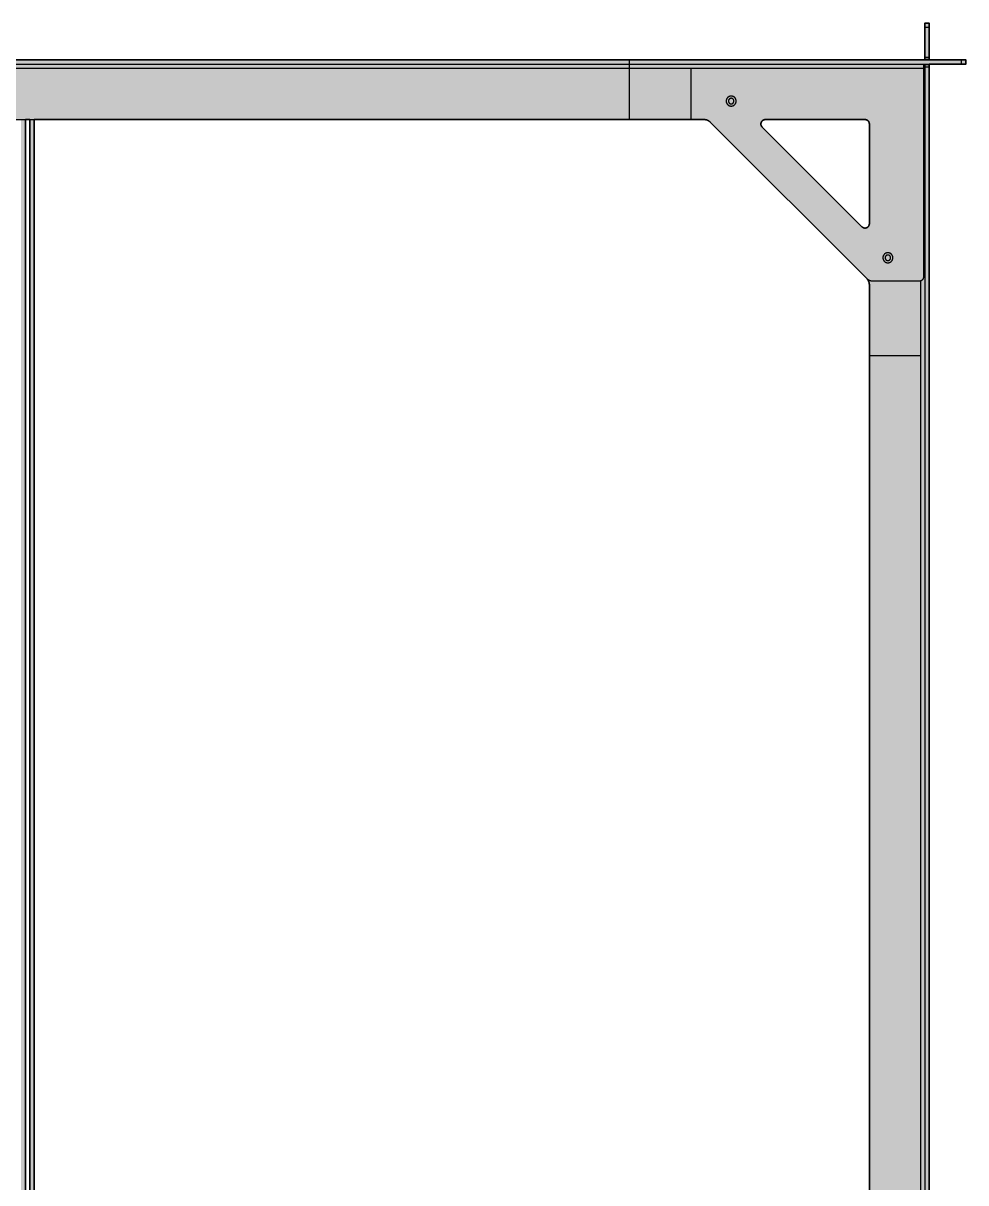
# Model space of a CAD drawing. Header units: millimetres. Extents: x 0 to 4956, y -1567 to 527.
# Drawn here: x 4105 to 4956, y -520 to 527 of the extents above; entities that cross this region are included whole.
import ezdxf

# ---------------------------------------------------------------- set-up
doc = ezdxf.new("R2010")
doc.units = ezdxf.units.MM
doc.layers.add('Blocks', color=7, linetype='Continuous')
doc.layers.add('Blocks$Fill', color=7, linetype='Continuous', true_color=0xffffff)
doc.layers.add('Blocks$Inner', color=7, linetype='Continuous', lineweight=25, true_color=0x007f00)
doc.layers.add('Blocks$Outline', color=7, linetype='Continuous', lineweight=35, true_color=0xff3f3f)

# ---------------------------------------------------------------- blocks, each defined once
blk = doc.blocks.new('Connect bed 160x200 Top')
at = {"layer": 'Blocks$Fill'}
h = blk.add_hatch(color=256, dxfattribs=at)
h.paths.add_polyline_path([(296.5, -972.4), (296.5, -1003.2), (292.5, -1003.2), (292.5, -999.2), (292.5, -972.4), (292.5, -970.4), (292.5, -970.2), (263.5, -970.2), (259.5, -970.2), (259.5, -966.2), (263.5, -966.2), (292.5, -966.2), (292.5, -965.7), (292.5, -965.5), (292.5, 1053.3), (292.5, 1053.8), (259.5, 1053.8), (259.5, 1057.8), (263.3, 1057.8), (263.5, 1057.8), (292.5, 1057.8), (292.5, 1058), (292.5, 1086.8), (292.5, 1090.8), (296.5, 1090.8), (296.5, 1086.8), (296.5, 1058), (296.5, 1057.8), (1650, 1057.8), (1916.5, 1057.8), (1916.5, 1058), (1916.5, 1060), (1916.5, 1086.8), (1916.5, 1090.8), (1920.5, 1090.8), (1920.5, 1086.8), (1920.5, 1060), (1920.5, 1057.8), (1953.5, 1057.8), (1953.5, 1053.8), (1949.5, 1053.8), (1920.5, 1053.8), (1920.5, 1053.1), (1920.5, 1051.1), (1920.5, -965.5), (1920.5, -966.2), (1953.5, -966.2), (1953.5, -970.2), (1949.5, -970.2), (1920.5, -970.2), (1920.5, -970.4), (1920.5, -972.4), (1920.5, -999.2), (1920.5, -1003.2), (1916.5, -1003.2), (1916.5, -999.2), (1916.5, -972.4), (1916.5, -970.2), (1650, -970.2), (296.5, -970.2), (296.5, -970.4)], flags=0)
h.paths.add_polyline_path([(346.5, 1000), (346.5, 999.8), (346.5, 909.9), (346.5, 909.8), (346.5, 909.6), (346.5, 909.5), (346.5, 909.4), (346.5, 909.2), (346.6, 909.1), (346.6, 909), (346.6, 908.8), (346.7, 908.7), (346.7, 908.6), (346.8, 908.4), (346.8, 908.3), (346.9, 908.2), (346.9, 908), (347, 907.9), (347.1, 907.8), (347.2, 907.7), (347.2, 907.6), (347.3, 907.5), (347.4, 907.4), (347.5, 907.3), (347.6, 907.2), (347.7, 907.1), (347.8, 907), (347.9, 906.9), (348, 906.8), (348.1, 906.7), (348.2, 906.6), (348.3, 906.5), (348.5, 906.5), (348.6, 906.4), (348.7, 906.3), (348.8, 906.3), (349, 906.2), (349.1, 906.2), (349.2, 906.1), (349.3, 906.1), (349.5, 906), (349.6, 906), (349.8, 906), (349.9, 906), (350, 905.9), (350.2, 905.9), (350.3, 905.9), (350.4, 905.9), (350.6, 905.9), (350.7, 905.9), (350.9, 905.9), (351, 905.9), (351.1, 906), (351.3, 906), (351.4, 906), (351.5, 906.1), (351.7, 906.1), (351.8, 906.1), (351.9, 906.2), (352.1, 906.2), (352.2, 906.3), (352.3, 906.4), (352.4, 906.4), (352.6, 906.5), (352.7, 906.6), (352.8, 906.6), (352.9, 906.7), (353, 906.8), (353.1, 906.9), (353.2, 907), (353.3, 907.1), (443.2, 997), (443.3, 997.1), (443.4, 997.2), (443.5, 997.3), (443.6, 997.4), (443.7, 997.5), (443.8, 997.6), (443.8, 997.8), (443.9, 997.9), (444, 998), (444, 998.1), (444.1, 998.3), (444.1, 998.4), (444.2, 998.5), (444.2, 998.6), (444.3, 998.8), (444.3, 998.9), (444.3, 999.1), (444.4, 999.2), (444.4, 999.3), (444.4, 999.5), (444.4, 999.6), (444.4, 999.7), (444.4, 999.9), (444.4, 1000), (444.4, 1000.2), (444.4, 1000.3), (444.4, 1000.4), (444.3, 1000.6), (444.3, 1000.7), (444.3, 1000.8), (444.2, 1001), (444.2, 1001.1), (444.1, 1001.2), (444.1, 1001.4), (444, 1001.5), (444, 1001.6), (443.9, 1001.7), (443.9, 1001.9), (443.8, 1002), (443.7, 1002.1), (443.6, 1002.2), (443.5, 1002.3), (443.5, 1002.4), (443.4, 1002.5), (443.3, 1002.6), (443.2, 1002.7), (443.1, 1002.8), (443, 1002.9), (442.9, 1003), (442.7, 1003.1), (442.6, 1003.2), (442.5, 1003.2), (442.4, 1003.3), (442.3, 1003.4), (442.1, 1003.4), (442, 1003.5), (441.9, 1003.5), (441.8, 1003.6), (441.6, 1003.6), (441.5, 1003.7), (441.4, 1003.7), (441.2, 1003.7), (441.1, 1003.8), (441, 1003.8), (440.8, 1003.8), (440.7, 1003.8), (440.5, 1003.8), (440.4, 1003.8), (350.5, 1003.8), (350.3, 1003.8), (350.2, 1003.8), (350.1, 1003.8), (349.9, 1003.8), (349.8, 1003.8), (349.7, 1003.7), (349.5, 1003.7), (349.4, 1003.7), (349.3, 1003.6), (349.1, 1003.6), (349, 1003.6), (348.9, 1003.5), (348.8, 1003.4), (348.6, 1003.4), (348.5, 1003.3), (348.4, 1003.2), (348.3, 1003.2), (348.2, 1003.1), (348.1, 1003), (348, 1002.9), (347.9, 1002.8), (347.8, 1002.8), (347.7, 1002.7), (347.6, 1002.6), (347.5, 1002.5), (347.4, 1002.4), (347.3, 1002.2), (347.2, 1002.1), (347.1, 1002), (347.1, 1001.9), (347, 1001.8), (346.9, 1001.7), (346.9, 1001.5), (346.8, 1001.4), (346.8, 1001.3), (346.7, 1001.2), (346.7, 1001), (346.6, 1000.9), (346.6, 1000.8), (346.6, 1000.6), (346.5, 1000.5), (346.5, 1000.4), (346.5, 1000.2), (346.5, 1000.1)], flags=0)
h.paths.add_polyline_path([(1772.6, 1003.8), (1772.4, 1003.8), (1772.3, 1003.8), (1772.2, 1003.8), (1772, 1003.8), (1771.9, 1003.8), (1771.7, 1003.7), (1771.6, 1003.7), (1771.5, 1003.7), (1771.3, 1003.6), (1771.2, 1003.6), (1771.1, 1003.5), (1771, 1003.5), (1770.8, 1003.4), (1770.7, 1003.4), (1770.6, 1003.3), (1770.5, 1003.2), (1770.3, 1003.2), (1770.2, 1003.1), (1770.1, 1003), (1770, 1002.9), (1769.9, 1002.8), (1769.8, 1002.7), (1769.7, 1002.6), (1769.6, 1002.5), (1769.5, 1002.4), (1769.4, 1002.3), (1769.3, 1002.2), (1769.3, 1002.1), (1769.2, 1002), (1769.1, 1001.9), (1769.1, 1001.7), (1769, 1001.6), (1768.9, 1001.5), (1768.9, 1001.4), (1768.8, 1001.2), (1768.8, 1001.1), (1768.7, 1001), (1768.7, 1000.8), (1768.7, 1000.7), (1768.6, 1000.6), (1768.6, 1000.4), (1768.6, 1000.3), (1768.6, 1000.2), (1768.6, 1000), (1768.6, 999.9), (1768.6, 999.7), (1768.6, 999.6), (1768.6, 999.5), (1768.6, 999.3), (1768.6, 999.2), (1768.6, 999.1), (1768.7, 998.9), (1768.7, 998.8), (1768.7, 998.6), (1768.8, 998.5), (1768.8, 998.4), (1768.9, 998.3), (1768.9, 998.1), (1769, 998), (1769.1, 997.9), (1769.1, 997.8), (1769.2, 997.6), (1769.3, 997.5), (1769.4, 997.4), (1769.5, 997.3), (1769.6, 997.2), (1769.6, 997.1), (1769.7, 997), (1859.7, 907.1), (1859.8, 907), (1859.9, 906.9), (1860, 906.8), (1860.1, 906.7), (1860.2, 906.6), (1860.3, 906.6), (1860.4, 906.5), (1860.5, 906.4), (1860.7, 906.4), (1860.8, 906.3), (1860.9, 906.2), (1861, 906.2), (1861.2, 906.1), (1861.3, 906.1), (1861.4, 906.1), (1861.6, 906), (1861.7, 906), (1861.8, 906), (1862, 905.9), (1862.1, 905.9), (1862.3, 905.9), (1862.4, 905.9), (1862.5, 905.9), (1862.7, 905.9), (1862.8, 905.9), (1862.9, 905.9), (1863.1, 906), (1863.2, 906), (1863.4, 906), (1863.5, 906), (1863.6, 906.1), (1863.8, 906.1), (1863.9, 906.2), (1864, 906.2), (1864.1, 906.3), (1864.3, 906.3), (1864.4, 906.4), (1864.5, 906.5), (1864.6, 906.5), (1864.7, 906.6), (1864.9, 906.7), (1865, 906.8), (1865.1, 906.9), (1865.2, 907), (1865.3, 907.1), (1865.4, 907.2), (1865.5, 907.3), (1865.6, 907.4), (1865.7, 907.5), (1865.7, 907.6), (1865.8, 907.7), (1865.9, 907.8), (1866, 907.9), (1866, 908), (1866.1, 908.2), (1866.1, 908.3), (1866.2, 908.4), (1866.2, 908.6), (1866.3, 908.7), (1866.3, 908.8), (1866.4, 909), (1866.4, 909.1), (1866.4, 909.2), (1866.4, 909.4), (1866.5, 909.5), (1866.5, 909.6), (1866.5, 909.8), (1866.5, 909.9), (1866.5, 999.8), (1866.5, 1000), (1866.5, 1000.1), (1866.5, 1000.2), (1866.4, 1000.4), (1866.4, 1000.5), (1866.4, 1000.7), (1866.4, 1000.8), (1866.3, 1000.9), (1866.3, 1001.1), (1866.2, 1001.2), (1866.2, 1001.3), (1866.1, 1001.5), (1866.1, 1001.6), (1866, 1001.7), (1866, 1001.8), (1865.9, 1002), (1865.8, 1002.1), (1865.7, 1002.2), (1865.6, 1002.3), (1865.6, 1002.4), (1865.5, 1002.5), (1865.4, 1002.6), (1865.3, 1002.7), (1865.2, 1002.8), (1865.1, 1002.9), (1864.9, 1003), (1864.8, 1003.1), (1864.7, 1003.1), (1864.6, 1003.2), (1864.5, 1003.3), (1864.4, 1003.4), (1864.2, 1003.4), (1864.1, 1003.5), (1864, 1003.5), (1863.9, 1003.6), (1863.7, 1003.6), (1863.6, 1003.7), (1863.5, 1003.7), (1863.3, 1003.7), (1863.2, 1003.8), (1863, 1003.8), (1862.9, 1003.8), (1862.8, 1003.8), (1862.6, 1003.8), (1862.5, 1003.8)], flags=0)
h.paths.add_polyline_path([(1866.5, -912.3), (1866.5, -912.2), (1866.5, -822.3), (1866.5, -822.1), (1866.5, -822), (1866.5, -821.8), (1866.4, -821.7), (1866.4, -821.6), (1866.4, -821.4), (1866.4, -821.3), (1866.3, -821.2), (1866.3, -821), (1866.2, -820.9), (1866.2, -820.8), (1866.1, -820.6), (1866.1, -820.5), (1866, -820.4), (1866, -820.3), (1865.9, -820.1), (1865.8, -820), (1865.7, -819.9), (1865.7, -819.8), (1865.6, -819.7), (1865.5, -819.6), (1865.4, -819.5), (1865.3, -819.4), (1865.2, -819.3), (1865.1, -819.2), (1865, -819.1), (1864.9, -819), (1864.7, -819), (1864.6, -818.9), (1864.5, -818.8), (1864.4, -818.7), (1864.3, -818.7), (1864.1, -818.6), (1864, -818.6), (1863.9, -818.5), (1863.8, -818.5), (1863.6, -818.4), (1863.5, -818.4), (1863.4, -818.3), (1863.2, -818.3), (1863.1, -818.3), (1862.9, -818.3), (1862.8, -818.3), (1862.7, -818.3), (1862.5, -818.3), (1862.4, -818.3), (1862.3, -818.3), (1862.1, -818.3), (1862, -818.3), (1861.8, -818.3), (1861.7, -818.3), (1861.6, -818.4), (1861.4, -818.4), (1861.3, -818.4), (1861.2, -818.5), (1861, -818.5), (1860.9, -818.6), (1860.8, -818.6), (1860.7, -818.7), (1860.5, -818.8), (1860.4, -818.8), (1860.3, -818.9), (1860.2, -819), (1860.1, -819.1), (1860, -819.1), (1859.9, -819.2), (1859.8, -819.3), (1859.7, -819.4), (1769.7, -909.3), (1769.6, -909.4), (1769.6, -909.5), (1769.5, -909.6), (1769.4, -909.8), (1769.3, -909.9), (1769.2, -910), (1769.1, -910.1), (1769.1, -910.2), (1769, -910.3), (1768.9, -910.5), (1768.9, -910.6), (1768.8, -910.7), (1768.8, -910.9), (1768.7, -911), (1768.7, -911.1), (1768.7, -911.3), (1768.6, -911.4), (1768.6, -911.5), (1768.6, -911.7), (1768.6, -911.8), (1768.6, -911.9), (1768.6, -912.1), (1768.6, -912.2), (1768.6, -912.4), (1768.6, -912.5), (1768.6, -912.6), (1768.6, -912.8), (1768.6, -912.9), (1768.7, -913), (1768.7, -913.2), (1768.7, -913.3), (1768.8, -913.4), (1768.8, -913.6), (1768.9, -913.7), (1768.9, -913.8), (1769, -914), (1769.1, -914.1), (1769.1, -914.2), (1769.2, -914.3), (1769.3, -914.4), (1769.3, -914.5), (1769.4, -914.7), (1769.5, -914.8), (1769.6, -914.9), (1769.7, -915), (1769.8, -915.1), (1769.9, -915.2), (1770, -915.2), (1770.1, -915.3), (1770.2, -915.4), (1770.3, -915.5), (1770.5, -915.6), (1770.6, -915.6), (1770.7, -915.7), (1770.8, -915.8), (1771, -915.8), (1771.1, -915.9), (1771.2, -915.9), (1771.3, -916), (1771.5, -916), (1771.6, -916.1), (1771.7, -916.1), (1771.9, -916.1), (1772, -916.1), (1772.2, -916.1), (1772.3, -916.2), (1772.4, -916.2), (1772.6, -916.2), (1862.5, -916.2), (1862.6, -916.2), (1862.8, -916.2), (1862.9, -916.1), (1863, -916.1), (1863.2, -916.1), (1863.3, -916.1), (1863.5, -916), (1863.6, -916), (1863.7, -916), (1863.9, -915.9), (1864, -915.9), (1864.1, -915.8), (1864.2, -915.8), (1864.4, -915.7), (1864.5, -915.6), (1864.6, -915.6), (1864.7, -915.5), (1864.8, -915.4), (1864.9, -915.3), (1865.1, -915.2), (1865.2, -915.1), (1865.3, -915), (1865.4, -914.9), (1865.5, -914.8), (1865.6, -914.7), (1865.6, -914.6), (1865.7, -914.5), (1865.8, -914.4), (1865.9, -914.3), (1866, -914.2), (1866, -914), (1866.1, -913.9), (1866.1, -913.8), (1866.2, -913.7), (1866.2, -913.5), (1866.3, -913.4), (1866.3, -913.3), (1866.4, -913.1), (1866.4, -913), (1866.4, -912.9), (1866.4, -912.7), (1866.5, -912.6), (1866.5, -912.4)], flags=0)
h.paths.add_polyline_path([(1108.5, -916.2), (1108.5, 1003.8), (1104.5, 1003.8), (1104.5, -916.2)], flags=0)
h.paths.add_polyline_path([(440.4, -916.2), (440.5, -916.2), (440.7, -916.2), (440.8, -916.1), (441, -916.1), (441.1, -916.1), (441.2, -916.1), (441.4, -916.1), (441.5, -916), (441.6, -916), (441.8, -915.9), (441.9, -915.9), (442, -915.8), (442.1, -915.8), (442.3, -915.7), (442.4, -915.6), (442.5, -915.6), (442.6, -915.5), (442.7, -915.4), (442.9, -915.3), (443, -915.2), (443.1, -915.2), (443.2, -915.1), (443.3, -915), (443.4, -914.9), (443.5, -914.8), (443.5, -914.7), (443.6, -914.5), (443.7, -914.4), (443.8, -914.3), (443.9, -914.2), (443.9, -914.1), (444, -914), (444, -913.8), (444.1, -913.7), (444.1, -913.6), (444.2, -913.4), (444.2, -913.3), (444.3, -913.2), (444.3, -913), (444.3, -912.9), (444.4, -912.8), (444.4, -912.6), (444.4, -912.5), (444.4, -912.4), (444.4, -912.2), (444.4, -912.1), (444.4, -911.9), (444.4, -911.8), (444.4, -911.7), (444.4, -911.5), (444.3, -911.4), (444.3, -911.3), (444.3, -911.1), (444.2, -911), (444.2, -910.9), (444.1, -910.7), (444.1, -910.6), (444, -910.5), (444, -910.3), (443.9, -910.2), (443.8, -910.1), (443.8, -910), (443.7, -909.9), (443.6, -909.8), (443.5, -909.6), (443.4, -909.5), (443.3, -909.4), (443.2, -909.3), (353.3, -819.4), (353.2, -819.3), (353.1, -819.2), (353, -819.1), (352.9, -819.1), (352.8, -819), (352.7, -818.9), (352.6, -818.8), (352.4, -818.8), (352.3, -818.7), (352.2, -818.6), (352.1, -818.6), (351.9, -818.5), (351.8, -818.5), (351.7, -818.4), (351.5, -818.4), (351.4, -818.4), (351.3, -818.3), (351.1, -818.3), (351, -818.3), (350.9, -818.3), (350.7, -818.3), (350.6, -818.3), (350.4, -818.3), (350.3, -818.3), (350.2, -818.3), (350, -818.3), (349.9, -818.3), (349.8, -818.3), (349.6, -818.3), (349.5, -818.4), (349.3, -818.4), (349.2, -818.5), (349.1, -818.5), (349, -818.6), (348.8, -818.6), (348.7, -818.7), (348.6, -818.7), (348.5, -818.8), (348.3, -818.9), (348.2, -819), (348.1, -819), (348, -819.1), (347.9, -819.2), (347.8, -819.3), (347.7, -819.4), (347.6, -819.5), (347.5, -819.6), (347.4, -819.7), (347.3, -819.8), (347.2, -819.9), (347.2, -820), (347.1, -820.1), (347, -820.3), (346.9, -820.4), (346.9, -820.5), (346.8, -820.6), (346.8, -820.8), (346.7, -820.9), (346.7, -821), (346.6, -821.2), (346.6, -821.3), (346.6, -821.4), (346.5, -821.6), (346.5, -821.7), (346.5, -821.8), (346.5, -822), (346.5, -822.1), (346.5, -822.3), (346.5, -912.2), (346.5, -912.3), (346.5, -912.4), (346.5, -912.6), (346.5, -912.7), (346.5, -912.8), (346.6, -913), (346.6, -913.1), (346.6, -913.2), (346.7, -913.4), (346.7, -913.5), (346.8, -913.6), (346.8, -913.8), (346.9, -913.9), (346.9, -914), (347, -914.1), (347.1, -914.2), (347.1, -914.4), (347.2, -914.5), (347.3, -914.6), (347.4, -914.7), (347.5, -914.8), (347.6, -914.9), (347.7, -915), (347.8, -915.1), (347.9, -915.2), (348, -915.3), (348.1, -915.4), (348.2, -915.4), (348.3, -915.5), (348.4, -915.6), (348.5, -915.7), (348.6, -915.7), (348.8, -915.8), (348.9, -915.8), (349, -915.9), (349.1, -915.9), (349.3, -916), (349.4, -916), (349.5, -916.1), (349.7, -916.1), (349.8, -916.1), (349.9, -916.1), (350.1, -916.1), (350.2, -916.2), (350.3, -916.2), (350.5, -916.2)], flags=0)
h.paths.add_polyline_path([(1112.5, -916.2), (1650, -916.2), (1705.5, -916.2), (1717.4, -916.2), (1717.7, -916.2), (1718, -916.1), (1718.3, -916.1), (1718.5, -916.1), (1718.8, -916), (1719.1, -915.9), (1719.3, -915.9), (1719.6, -915.8), (1719.9, -915.7), (1720.1, -915.6), (1720.4, -915.5), (1720.6, -915.4), (1720.9, -915.3), (1721.1, -915.1), (1721.3, -915), (1721.6, -914.9), (1721.8, -914.7), (1722, -914.5), (1722.2, -914.4), (1722.4, -914.2), (1722.6, -914), (1722.8, -913.8), (1864.1, -772.5), (1864.5, -772.1), (1864.7, -771.9), (1864.9, -771.7), (1865, -771.5), (1865.2, -771.2), (1865.3, -771), (1865.5, -770.8), (1865.6, -770.5), (1865.7, -770.3), (1865.8, -770), (1865.9, -769.8), (1866, -769.5), (1866.1, -769.3), (1866.2, -769), (1866.3, -768.7), (1866.3, -768.5), (1866.4, -768.2), (1866.4, -767.9), (1866.4, -767.7), (1866.5, -767.4), (1866.5, -767.1), (1866.5, -766.9), (1866.5, 854.8), (1866.5, 855.1), (1866.4, 855.3), (1866.4, 855.6), (1866.4, 855.9), (1866.3, 856.1), (1866.3, 856.4), (1866.2, 856.7), (1866.1, 856.9), (1866, 857.2), (1865.9, 857.5), (1865.8, 857.7), (1865.7, 858), (1865.6, 858.2), (1865.5, 858.4), (1865.3, 858.7), (1865.2, 858.9), (1865, 859.1), (1864.9, 859.4), (1864.7, 859.6), (1864.5, 859.8), (1864.3, 860), (1864.1, 860.2), (1722.6, 1001.7), (1722.4, 1001.9), (1722.2, 1002), (1722, 1002.2), (1721.8, 1002.4), (1721.6, 1002.5), (1721.3, 1002.7), (1721.1, 1002.8), (1720.9, 1002.9), (1720.6, 1003.1), (1720.4, 1003.2), (1720.1, 1003.3), (1719.9, 1003.4), (1719.6, 1003.5), (1719.3, 1003.5), (1719.1, 1003.6), (1718.8, 1003.7), (1718.5, 1003.7), (1718.3, 1003.8), (1718, 1003.8), (1717.7, 1003.8), (1717.4, 1003.8), (1717.2, 1003.8), (1705.5, 1003.8), (1650, 1003.8), (1112.5, 1003.8)], flags=0)
h.paths.add_polyline_path([(507.5, -916.2), (1100.5, -916.2), (1100.5, 1003.8), (507.5, 1003.8), (495.8, 1003.8), (495.3, 1003.8), (495, 1003.8), (494.7, 1003.8), (494.4, 1003.7), (494.2, 1003.7), (493.9, 1003.6), (493.6, 1003.5), (493.4, 1003.5), (493.1, 1003.4), (492.9, 1003.3), (492.6, 1003.2), (492.4, 1003.1), (492.1, 1002.9), (491.9, 1002.8), (491.6, 1002.7), (491.4, 1002.5), (491.2, 1002.4), (491, 1002.2), (490.8, 1002), (490.5, 1001.9), (490.3, 1001.7), (490.1, 1001.5), (348.9, 860.2), (348.3, 859.6), (348.1, 859.4), (348, 859.1), (347.8, 858.9), (347.7, 858.7), (347.5, 858.4), (347.4, 858.2), (347.3, 858), (347.2, 857.7), (347.1, 857.5), (347, 857.2), (346.9, 856.9), (346.8, 856.7), (346.7, 856.4), (346.7, 856.1), (346.6, 855.9), (346.6, 855.6), (346.6, 855.3), (346.5, 855.1), (346.5, 854.8), (346.5, 854.5), (346.5, 790.8), (346.5, -703.2), (346.5, -767.1), (346.5, -767.4), (346.6, -767.7), (346.6, -767.9), (346.6, -768.2), (346.7, -768.5), (346.7, -768.7), (346.8, -769), (346.9, -769.3), (347, -769.5), (347.1, -769.8), (347.2, -770), (347.3, -770.3), (347.4, -770.5), (347.5, -770.8), (347.7, -771), (347.8, -771.2), (348, -771.5), (348.1, -771.7), (348.3, -771.9), (348.5, -772.1), (348.9, -772.5), (490.3, -914), (490.5, -914.2), (490.8, -914.4), (491, -914.5), (491.2, -914.7), (491.4, -914.9), (491.6, -915), (491.9, -915.1), (492.1, -915.3), (492.4, -915.4), (492.6, -915.5), (492.9, -915.6), (493.1, -915.7), (493.4, -915.8), (493.6, -915.9), (493.9, -915.9), (494.2, -916), (494.4, -916.1), (494.7, -916.1), (495, -916.1), (495.3, -916.2), (495.5, -916.2), (495.8, -916.2)], flags=0)
at = {"layer": 'Blocks$Inner'}
for p, q in [((1650, 1057.8), (263.5, 1057.8)), ((1650, 1053.8), (1650, 1057.8)), ((263.5, 1053.8), (1650, 1053.8)), ((1650, 1049.8), (507.5, 1049.8)), ((1650, 1003.8), (1650, 1049.8)), ((1916.5, 1053.8), (1916.5, 1053.3)), ((1916.5, 1036.8), (1915.3, 1036.8)), ((507.5, 1003.8), (1650, 1003.8)), ((1104.5, -916.2), (1104.5, 1003.8)), ((1108.5, 1003.8), (1108.5, -916.2)), ((1112.5, -916.2), (1112.5, 1003.8)), ((1866.5, 790.8), (1912.5, 790.8))]:
    blk.add_line(p, q, dxfattribs=at)
for points in [[(1920.5, 1086.8), (1920.5, 1090.8), (1916.5, 1090.8), (1916.5, 1086.8)], [(1920.5, 1060), (1920.5, 1086.8), (1916.5, 1086.8), (1916.5, 1060)], [(1915.3, 1053.8), (1915.3, 1049.8), (1705.5, 1049.8), (1650, 1049.8), (1650, 1050.1), (1650, 1053.8), (1949.5, 1053.8), (1949.5, 1057.8)], [(1650, 1057.8), (1949.5, 1057.8), (1953.5, 1057.8), (1953.5, 1053.8), (1949.5, 1053.8)], [(1920.5, 1057.8), (1920.5, 1058), (1920.5, 1060), (1916.5, 1060), (1916.5, 1058)], [(1920.5, 1058), (1916.5, 1058), (1916.5, 1057.8)], [(1650, 1003.8), (1705.5, 1003.8), (1705.5, 1049.8)], [(1915.3, 1049.8), (1915.3, 861.8), (1915.3, 861.7), (1915.3, 861.6), (1915.3, 861.4), (1915.2, 861.3), (1915.2, 861.2), (1915.2, 861), (1915.2, 860.9), (1915.1, 860.8), (1915.1, 860.6), (1915.1, 860.5), (1915, 860.4), (1915, 860.2), (1914.9, 860.1), (1914.8, 860), (1914.8, 859.9), (1914.7, 859.8), (1914.6, 859.6), (1914.6, 859.5), (1914.5, 859.4), (1914.4, 859.3), (1914.3, 859.2), (1914.2, 859.1), (1914.1, 859), (1914, 858.9), (1913.9, 858.8), (1913.8, 858.7), (1913.7, 858.6), (1913.6, 858.6), (1913.5, 858.5), (1913.4, 858.4), (1913.2, 858.3), (1913.1, 858.3), (1913, 858.2), (1912.9, 858.2), (1912.8, 858.1), (1912.6, 858.1), (1912.5, 858), (1912.4, 858), (1912.2, 857.9), (1912.1, 857.9), (1912, 857.9), (1911.8, 857.9), (1911.7, 857.9), (1911.6, 857.8), (1911.4, 857.8), (1911.3, 857.8), (1869.8, 857.8), (1869.5, 857.8), (1869.3, 857.8), (1869, 857.9), (1868.7, 857.9), (1868.4, 857.9), (1868.2, 858), (1867.9, 858.1), (1867.6, 858.1), (1867.4, 858.2), (1867.1, 858.3), (1866.9, 858.4), (1866.6, 858.5), (1866.4, 858.6), (1866.1, 858.7), (1865.9, 858.9), (1865.6, 859), (1865.4, 859.1), (1865.2, 859.3), (1865, 859.5), (1864.8, 859.6), (1864.5, 859.8), (1864.3, 860), (1864.1, 860.2)], [(1920.5, 1053.8), (1920.5, 1053.3), (1920.5, 1053.1), (1916.5, 1053.1), (1916.5, 1051.1), (1916.5, -963.5), (1916.5, -965.5)], [(1920.5, 1053.3), (1916.5, 1053.3), (1916.5, 1053.1)], [(1920.5, -965.5), (1920.5, -963.5), (1920.5, 1051.1), (1916.5, 1051.1)], [(1920.5, 1051.1), (1920.5, 1053.1)], [(1866.5, -703.2), (1866.5, 790.8), (1866.5, 854.5), (1866.5, 854.8), (1866.5, 855.1), (1866.4, 855.3), (1866.4, 855.6), (1866.4, 855.9), (1866.3, 856.1), (1866.3, 856.4), (1866.2, 856.7), (1866.1, 856.9), (1866, 857.2), (1865.9, 857.5), (1865.8, 857.7), (1865.7, 858), (1865.6, 858.2), (1865.5, 858.4), (1865.3, 858.7), (1865.2, 858.9), (1865, 859.1), (1864.9, 859.4), (1864.7, 859.6), (1864.5, 859.8), (1864.3, 860), (1864.1, 860.2), (1722.8, 1001.5), (1722.6, 1001.7), (1722.4, 1001.9), (1722.2, 1002), (1722, 1002.2), (1721.8, 1002.4), (1721.6, 1002.5), (1721.3, 1002.7), (1721.1, 1002.8), (1720.9, 1002.9), (1720.6, 1003.1), (1720.4, 1003.2), (1720.1, 1003.3), (1719.9, 1003.4), (1719.6, 1003.5), (1719.3, 1003.5), (1719.1, 1003.6), (1718.8, 1003.7), (1718.5, 1003.7), (1718.3, 1003.8), (1718, 1003.8), (1717.7, 1003.8), (1717.4, 1003.8), (1717.2, 1003.8), (1705.5, 1003.8)], [(1912.5, 858), (1912.5, 790.8), (1912.5, -703.2), (1912.5, -770.4)]]:
    blk.add_lwpolyline(points, dxfattribs=at)
for points in [[(1737.2, 1020.3), (1737.2, 1020.2), (1737.2, 1020), (1737.3, 1019.9), (1737.3, 1019.7), (1737.3, 1019.6), (1737.3, 1019.4), (1737.4, 1019.2), (1737.4, 1019.1), (1737.5, 1019), (1737.5, 1018.8), (1737.6, 1018.7), (1737.7, 1018.5), (1737.7, 1018.4), (1737.8, 1018.2), (1737.9, 1018.1), (1738, 1018), (1738.1, 1017.9), (1738.1, 1017.7), (1738.2, 1017.6), (1738.3, 1017.5), (1738.4, 1017.4), (1738.6, 1017.3), (1738.7, 1017.2), (1738.8, 1017.1), (1738.9, 1017), (1739, 1016.9), (1739.2, 1016.8), (1739.3, 1016.7), (1739.4, 1016.6), (1739.5, 1016.5), (1739.7, 1016.5), (1739.8, 1016.4), (1740, 1016.3), (1740.1, 1016.3), (1740.3, 1016.2), (1740.4, 1016.2), (1740.6, 1016.1), (1740.7, 1016.1), (1740.9, 1016.1), (1741, 1016), (1741.2, 1016), (1741.3, 1016), (1741.5, 1016), (1741.6, 1016), (1741.8, 1016), (1741.9, 1016), (1742.1, 1016), (1742.3, 1016), (1742.4, 1016), (1742.6, 1016.1), (1742.7, 1016.1), (1742.9, 1016.1), (1743, 1016.2), (1743.2, 1016.2), (1743.3, 1016.3), (1743.4, 1016.3), (1743.6, 1016.4), (1743.7, 1016.5), (1743.9, 1016.5), (1744, 1016.6), (1744.1, 1016.7), (1744.3, 1016.8), (1744.4, 1016.9), (1744.5, 1017), (1744.6, 1017.1), (1744.8, 1017.2), (1744.9, 1017.3), (1745, 1017.4), (1745.1, 1017.5), (1745.2, 1017.6), (1745.3, 1017.7), (1745.4, 1017.9), (1745.5, 1018), (1745.5, 1018.1), (1745.6, 1018.2), (1745.7, 1018.4), (1745.8, 1018.5), (1745.8, 1018.7), (1745.9, 1018.8), (1745.9, 1019), (1746, 1019.1), (1746, 1019.2), (1746.1, 1019.4), (1746.1, 1019.6), (1746.1, 1019.7), (1746.2, 1019.9), (1746.2, 1020), (1746.2, 1020.2), (1746.2, 1020.3), (1746.2, 1020.5), (1746.2, 1020.6), (1746.2, 1020.8), (1746.2, 1020.9), (1746.2, 1021.1), (1746.1, 1021.2), (1746.1, 1021.4), (1746.1, 1021.6), (1746, 1021.7), (1746, 1021.9), (1745.9, 1022), (1745.9, 1022.1), (1745.8, 1022.3), (1745.8, 1022.4), (1745.7, 1022.6), (1745.6, 1022.7), (1745.5, 1022.8), (1745.5, 1023), (1745.4, 1023.1), (1745.3, 1023.2), (1745.2, 1023.3), (1745.1, 1023.5), (1745, 1023.6), (1744.9, 1023.7), (1744.8, 1023.8), (1744.6, 1023.9), (1744.5, 1024), (1744.4, 1024.1), (1744.3, 1024.2), (1744.1, 1024.3), (1744, 1024.3), (1743.9, 1024.4), (1743.7, 1024.5), (1743.6, 1024.6), (1743.4, 1024.6), (1743.3, 1024.7), (1743.2, 1024.7), (1743, 1024.8), (1742.9, 1024.8), (1742.7, 1024.9), (1742.6, 1024.9), (1742.4, 1024.9), (1742.3, 1024.9), (1742.1, 1025), (1741.9, 1025), (1741.8, 1025), (1741.6, 1025), (1741.5, 1025), (1741.3, 1025), (1741.2, 1024.9), (1741, 1024.9), (1740.9, 1024.9), (1740.7, 1024.9), (1740.6, 1024.8), (1740.4, 1024.8), (1740.3, 1024.7), (1740.1, 1024.7), (1740, 1024.6), (1739.8, 1024.6), (1739.7, 1024.5), (1739.5, 1024.4), (1739.4, 1024.3), (1739.3, 1024.3), (1739.2, 1024.2), (1739, 1024.1), (1738.9, 1024), (1738.8, 1023.9), (1738.7, 1023.8), (1738.6, 1023.7), (1738.4, 1023.6), (1738.3, 1023.5), (1738.2, 1023.3), (1738.1, 1023.2), (1738.1, 1023.1), (1738, 1023), (1737.9, 1022.8), (1737.8, 1022.7), (1737.7, 1022.6), (1737.7, 1022.4), (1737.6, 1022.3), (1737.5, 1022.1), (1737.5, 1022), (1737.4, 1021.9), (1737.4, 1021.7), (1737.3, 1021.6), (1737.3, 1021.4), (1737.3, 1021.2), (1737.3, 1021.1), (1737.2, 1020.9), (1737.2, 1020.8), (1737.2, 1020.6), (1737.2, 1020.5)], [(1741.6, 1023), (1741.5, 1023), (1741.5, 1023), (1741.4, 1023), (1741.3, 1022.9), (1741.2, 1022.9), (1741.1, 1022.9), (1741, 1022.9), (1740.9, 1022.9), (1740.9, 1022.8), (1740.8, 1022.8), (1740.7, 1022.8), (1740.6, 1022.7), (1740.5, 1022.7), (1740.5, 1022.6), (1740.4, 1022.6), (1740.3, 1022.6), (1740.3, 1022.5), (1740.2, 1022.5), (1740.1, 1022.4), (1740.1, 1022.3), (1740, 1022.3), (1739.9, 1022.2), (1739.9, 1022.2), (1739.8, 1022.1), (1739.8, 1022), (1739.7, 1022), (1739.7, 1021.9), (1739.6, 1021.8), (1739.6, 1021.8), (1739.5, 1021.7), (1739.5, 1021.6), (1739.4, 1021.5), (1739.4, 1021.4), (1739.4, 1021.4), (1739.3, 1021.3), (1739.3, 1021.2), (1739.3, 1021.1), (1739.3, 1021), (1739.3, 1020.9), (1739.2, 1020.9), (1739.2, 1020.8), (1739.2, 1020.7), (1739.2, 1020.6), (1739.2, 1020.5), (1739.2, 1020.4), (1739.2, 1020.3), (1739.2, 1020.3), (1739.2, 1020.2), (1739.2, 1020.1), (1739.3, 1020), (1739.3, 1019.9), (1739.3, 1019.8), (1739.3, 1019.8), (1739.3, 1019.7), (1739.4, 1019.6), (1739.4, 1019.5), (1739.4, 1019.4), (1739.5, 1019.4), (1739.5, 1019.3), (1739.6, 1019.2), (1739.6, 1019.1), (1739.7, 1019.1), (1739.7, 1019), (1739.8, 1018.9), (1739.8, 1018.9), (1739.9, 1018.8), (1739.9, 1018.7), (1740, 1018.7), (1740.1, 1018.6), (1740.1, 1018.5), (1740.2, 1018.5), (1740.3, 1018.4), (1740.3, 1018.4), (1740.4, 1018.3), (1740.5, 1018.3), (1740.5, 1018.3), (1740.6, 1018.2), (1740.7, 1018.2), (1740.8, 1018.2), (1740.9, 1018.1), (1740.9, 1018.1), (1741, 1018.1), (1741.1, 1018), (1741.2, 1018), (1741.3, 1018), (1741.4, 1018), (1741.5, 1018), (1741.5, 1018), (1741.6, 1018), (1741.7, 1018), (1741.8, 1018), (1741.9, 1018), (1742, 1018), (1742.1, 1018), (1742.1, 1018), (1742.2, 1018), (1742.3, 1018), (1742.4, 1018.1), (1742.5, 1018.1), (1742.6, 1018.1), (1742.6, 1018.2), (1742.7, 1018.2), (1742.8, 1018.2), (1742.9, 1018.3), (1742.9, 1018.3), (1743, 1018.3), (1743.1, 1018.4), (1743.2, 1018.4), (1743.2, 1018.5), (1743.3, 1018.5), (1743.4, 1018.6), (1743.4, 1018.7), (1743.5, 1018.7), (1743.6, 1018.8), (1743.6, 1018.9), (1743.7, 1018.9), (1743.7, 1019), (1743.8, 1019.1), (1743.8, 1019.1), (1743.9, 1019.2), (1743.9, 1019.3), (1743.9, 1019.4), (1744, 1019.4), (1744, 1019.5), (1744, 1019.6), (1744.1, 1019.7), (1744.1, 1019.8), (1744.1, 1019.8), (1744.1, 1019.9), (1744.2, 1020), (1744.2, 1020.1), (1744.2, 1020.2), (1744.2, 1020.3), (1744.2, 1020.3), (1744.2, 1020.4), (1744.2, 1020.5), (1744.2, 1020.6), (1744.2, 1020.7), (1744.2, 1020.8), (1744.2, 1020.9), (1744.2, 1020.9), (1744.1, 1021), (1744.1, 1021.1), (1744.1, 1021.2), (1744.1, 1021.3), (1744, 1021.4), (1744, 1021.4), (1744, 1021.5), (1743.9, 1021.6), (1743.9, 1021.7), (1743.9, 1021.8), (1743.8, 1021.8), (1743.8, 1021.9), (1743.7, 1022), (1743.7, 1022), (1743.6, 1022.1), (1743.6, 1022.2), (1743.5, 1022.2), (1743.4, 1022.3), (1743.4, 1022.3), (1743.3, 1022.4), (1743.2, 1022.5), (1743.2, 1022.5), (1743.1, 1022.6), (1743, 1022.6), (1742.9, 1022.6), (1742.9, 1022.7), (1742.8, 1022.7), (1742.7, 1022.8), (1742.6, 1022.8), (1742.6, 1022.8), (1742.5, 1022.9), (1742.4, 1022.9), (1742.3, 1022.9), (1742.2, 1022.9), (1742.1, 1022.9), (1742.1, 1023), (1742, 1023), (1741.9, 1023), (1741.8, 1023), (1741.7, 1023)], [(1772.6, 1003.8), (1772.4, 1003.8), (1772.3, 1003.8), (1772.2, 1003.8), (1772, 1003.8), (1771.9, 1003.8), (1771.7, 1003.7), (1771.6, 1003.7), (1771.5, 1003.7), (1771.3, 1003.6), (1771.2, 1003.6), (1771.1, 1003.5), (1771, 1003.5), (1770.8, 1003.4), (1770.7, 1003.4), (1770.6, 1003.3), (1770.5, 1003.2), (1770.3, 1003.2), (1770.2, 1003.1), (1770.1, 1003), (1770, 1002.9), (1769.9, 1002.8), (1769.8, 1002.7), (1769.7, 1002.6), (1769.6, 1002.5), (1769.5, 1002.4), (1769.4, 1002.3), (1769.3, 1002.2), (1769.3, 1002.1), (1769.2, 1002), (1769.1, 1001.9), (1769.1, 1001.7), (1769, 1001.6), (1768.9, 1001.5), (1768.9, 1001.4), (1768.8, 1001.2), (1768.8, 1001.1), (1768.7, 1001), (1768.7, 1000.8), (1768.7, 1000.7), (1768.6, 1000.6), (1768.6, 1000.4), (1768.6, 1000.3), (1768.6, 1000.2), (1768.6, 1000), (1768.6, 999.9), (1768.6, 999.7), (1768.6, 999.6), (1768.6, 999.5), (1768.6, 999.3), (1768.6, 999.2), (1768.6, 999.1), (1768.7, 998.9), (1768.7, 998.8), (1768.7, 998.6), (1768.8, 998.5), (1768.8, 998.4), (1768.9, 998.3), (1768.9, 998.1), (1769, 998), (1769.1, 997.9), (1769.1, 997.8), (1769.2, 997.6), (1769.3, 997.5), (1769.4, 997.4), (1769.5, 997.3), (1769.6, 997.2), (1769.6, 997.1), (1769.7, 997), (1859.7, 907.1), (1859.8, 907), (1859.9, 906.9), (1860, 906.8), (1860.1, 906.7), (1860.2, 906.6), (1860.3, 906.6), (1860.4, 906.5), (1860.5, 906.4), (1860.7, 906.4), (1860.8, 906.3), (1860.9, 906.2), (1861, 906.2), (1861.2, 906.1), (1861.3, 906.1), (1861.4, 906.1), (1861.6, 906), (1861.7, 906), (1861.8, 906), (1862, 905.9), (1862.1, 905.9), (1862.3, 905.9), (1862.4, 905.9), (1862.5, 905.9), (1862.7, 905.9), (1862.8, 905.9), (1862.9, 905.9), (1863.1, 906), (1863.2, 906), (1863.4, 906), (1863.5, 906), (1863.6, 906.1), (1863.8, 906.1), (1863.9, 906.2), (1864, 906.2), (1864.1, 906.3), (1864.3, 906.3), (1864.4, 906.4), (1864.5, 906.5), (1864.6, 906.5), (1864.7, 906.6), (1864.9, 906.7), (1865, 906.8), (1865.1, 906.9), (1865.2, 907), (1865.3, 907.1), (1865.4, 907.2), (1865.5, 907.3), (1865.6, 907.4), (1865.7, 907.5), (1865.7, 907.6), (1865.8, 907.7), (1865.9, 907.8), (1866, 907.9), (1866, 908), (1866.1, 908.2), (1866.1, 908.3), (1866.2, 908.4), (1866.2, 908.6), (1866.3, 908.7), (1866.3, 908.8), (1866.4, 909), (1866.4, 909.1), (1866.4, 909.2), (1866.4, 909.4), (1866.5, 909.5), (1866.5, 909.6), (1866.5, 909.8), (1866.5, 909.9), (1866.5, 999.8), (1866.5, 1000), (1866.5, 1000.1), (1866.5, 1000.2), (1866.4, 1000.4), (1866.4, 1000.5), (1866.4, 1000.7), (1866.4, 1000.8), (1866.3, 1000.9), (1866.3, 1001.1), (1866.2, 1001.2), (1866.2, 1001.3), (1866.1, 1001.5), (1866.1, 1001.6), (1866, 1001.7), (1866, 1001.8), (1865.9, 1002), (1865.8, 1002.1), (1865.7, 1002.2), (1865.6, 1002.3), (1865.6, 1002.4), (1865.5, 1002.5), (1865.4, 1002.6), (1865.3, 1002.7), (1865.2, 1002.8), (1865.1, 1002.9), (1864.9, 1003), (1864.8, 1003.1), (1864.7, 1003.1), (1864.6, 1003.2), (1864.5, 1003.3), (1864.4, 1003.4), (1864.2, 1003.4), (1864.1, 1003.5), (1864, 1003.5), (1863.9, 1003.6), (1863.7, 1003.6), (1863.6, 1003.7), (1863.5, 1003.7), (1863.3, 1003.7), (1863.2, 1003.8), (1863, 1003.8), (1862.9, 1003.8), (1862.8, 1003.8), (1862.6, 1003.8), (1862.5, 1003.8)], [(1878.6, 878.9), (1878.6, 878.7), (1878.7, 878.6), (1878.7, 878.4), (1878.7, 878.3), (1878.7, 878.1), (1878.8, 878), (1878.8, 877.8), (1878.8, 877.7), (1878.9, 877.5), (1879, 877.4), (1879, 877.2), (1879.1, 877.1), (1879.1, 877), (1879.2, 876.8), (1879.3, 876.7), (1879.4, 876.6), (1879.5, 876.4), (1879.6, 876.3), (1879.7, 876.2), (1879.8, 876.1), (1879.9, 876), (1880, 875.8), (1880.1, 875.7), (1880.2, 875.6), (1880.3, 875.5), (1880.4, 875.4), (1880.6, 875.4), (1880.7, 875.3), (1880.8, 875.2), (1881, 875.1), (1881.1, 875), (1881.2, 875), (1881.4, 874.9), (1881.5, 874.8), (1881.7, 874.8), (1881.8, 874.7), (1882, 874.7), (1882.1, 874.7), (1882.3, 874.6), (1882.4, 874.6), (1882.6, 874.6), (1882.7, 874.6), (1882.9, 874.6), (1883.1, 874.6), (1883.2, 874.6), (1883.4, 874.6), (1883.5, 874.6), (1883.7, 874.6), (1883.8, 874.6), (1884, 874.6), (1884.1, 874.7), (1884.3, 874.7), (1884.4, 874.7), (1884.6, 874.8), (1884.7, 874.8), (1884.9, 874.9), (1885, 875), (1885.2, 875), (1885.3, 875.1), (1885.4, 875.2), (1885.6, 875.3), (1885.7, 875.4), (1885.8, 875.4), (1885.9, 875.5), (1886.1, 875.6), (1886.2, 875.7), (1886.3, 875.8), (1886.4, 876), (1886.5, 876.1), (1886.6, 876.2), (1886.7, 876.3), (1886.8, 876.4), (1886.9, 876.6), (1887, 876.7), (1887, 876.8), (1887.1, 877), (1887.2, 877.1), (1887.3, 877.2), (1887.3, 877.4), (1887.4, 877.5), (1887.4, 877.7), (1887.5, 877.8), (1887.5, 878), (1887.5, 878.1), (1887.6, 878.3), (1887.6, 878.4), (1887.6, 878.6), (1887.6, 878.7), (1887.6, 878.9), (1887.6, 879.1), (1887.6, 879.2), (1887.6, 879.4), (1887.6, 879.5), (1887.6, 879.7), (1887.6, 879.8), (1887.5, 880), (1887.5, 880.1), (1887.5, 880.3), (1887.4, 880.4), (1887.4, 880.6), (1887.3, 880.7), (1887.3, 880.9), (1887.2, 881), (1887.1, 881.1), (1887, 881.3), (1887, 881.4), (1886.9, 881.5), (1886.8, 881.7), (1886.7, 881.8), (1886.6, 881.9), (1886.5, 882), (1886.4, 882.2), (1886.3, 882.3), (1886.2, 882.4), (1886.1, 882.5), (1885.9, 882.6), (1885.8, 882.7), (1885.7, 882.8), (1885.6, 882.8), (1885.4, 882.9), (1885.3, 883), (1885.2, 883.1), (1885, 883.1), (1884.9, 883.2), (1884.7, 883.3), (1884.6, 883.3), (1884.4, 883.4), (1884.3, 883.4), (1884.1, 883.4), (1884, 883.5), (1883.8, 883.5), (1883.7, 883.5), (1883.5, 883.5), (1883.4, 883.5), (1883.2, 883.6), (1883.1, 883.6), (1882.9, 883.5), (1882.7, 883.5), (1882.6, 883.5), (1882.4, 883.5), (1882.3, 883.5), (1882.1, 883.4), (1882, 883.4), (1881.8, 883.4), (1881.7, 883.3), (1881.5, 883.3), (1881.4, 883.2), (1881.2, 883.1), (1881.1, 883.1), (1881, 883), (1880.8, 882.9), (1880.7, 882.8), (1880.6, 882.8), (1880.4, 882.7), (1880.3, 882.6), (1880.2, 882.5), (1880.1, 882.4), (1880, 882.3), (1879.9, 882.2), (1879.8, 882), (1879.7, 881.9), (1879.6, 881.8), (1879.5, 881.7), (1879.4, 881.5), (1879.3, 881.4), (1879.2, 881.3), (1879.1, 881.1), (1879.1, 881), (1879, 880.9), (1879, 880.7), (1878.9, 880.6), (1878.8, 880.4), (1878.8, 880.3), (1878.8, 880.1), (1878.7, 880), (1878.7, 879.8), (1878.7, 879.7), (1878.7, 879.5), (1878.6, 879.4), (1878.6, 879.2), (1878.6, 879.1)], [(1883, 881.6), (1883, 881.5), (1882.9, 881.5), (1882.8, 881.5), (1882.7, 881.5), (1882.6, 881.5), (1882.5, 881.5), (1882.4, 881.5), (1882.4, 881.4), (1882.3, 881.4), (1882.2, 881.4), (1882.1, 881.3), (1882, 881.3), (1882, 881.3), (1881.9, 881.2), (1881.8, 881.2), (1881.7, 881.1), (1881.7, 881.1), (1881.6, 881), (1881.5, 881), (1881.5, 880.9), (1881.4, 880.9), (1881.3, 880.8), (1881.3, 880.7), (1881.2, 880.7), (1881.2, 880.6), (1881.1, 880.5), (1881.1, 880.5), (1881, 880.4), (1881, 880.3), (1880.9, 880.3), (1880.9, 880.2), (1880.9, 880.1), (1880.8, 880), (1880.8, 879.9), (1880.8, 879.9), (1880.7, 879.8), (1880.7, 879.7), (1880.7, 879.6), (1880.7, 879.5), (1880.7, 879.4), (1880.6, 879.4), (1880.6, 879.3), (1880.6, 879.2), (1880.6, 879.1), (1880.6, 879), (1880.6, 878.9), (1880.6, 878.8), (1880.6, 878.8), (1880.7, 878.7), (1880.7, 878.6), (1880.7, 878.5), (1880.7, 878.4), (1880.7, 878.3), (1880.8, 878.2), (1880.8, 878.2), (1880.8, 878.1), (1880.9, 878), (1880.9, 877.9), (1880.9, 877.9), (1881, 877.8), (1881, 877.7), (1881.1, 877.6), (1881.1, 877.6), (1881.2, 877.5), (1881.2, 877.4), (1881.3, 877.4), (1881.3, 877.3), (1881.4, 877.2), (1881.5, 877.2), (1881.5, 877.1), (1881.6, 877.1), (1881.7, 877), (1881.7, 877), (1881.8, 876.9), (1881.9, 876.9), (1882, 876.8), (1882, 876.8), (1882.1, 876.8), (1882.2, 876.7), (1882.3, 876.7), (1882.4, 876.7), (1882.4, 876.6), (1882.5, 876.6), (1882.6, 876.6), (1882.7, 876.6), (1882.8, 876.6), (1882.9, 876.6), (1883, 876.6), (1883, 876.6), (1883.1, 876.6), (1883.2, 876.6), (1883.3, 876.6), (1883.4, 876.6), (1883.5, 876.6), (1883.6, 876.6), (1883.6, 876.6), (1883.7, 876.6), (1883.8, 876.6), (1883.9, 876.7), (1884, 876.7), (1884.1, 876.7), (1884.1, 876.8), (1884.2, 876.8), (1884.3, 876.8), (1884.4, 876.9), (1884.4, 876.9), (1884.5, 877), (1884.6, 877), (1884.7, 877.1), (1884.7, 877.1), (1884.8, 877.2), (1884.9, 877.2), (1884.9, 877.3), (1885, 877.4), (1885, 877.4), (1885.1, 877.5), (1885.1, 877.6), (1885.2, 877.6), (1885.2, 877.7), (1885.3, 877.8), (1885.3, 877.9), (1885.4, 877.9), (1885.4, 878), (1885.4, 878.1), (1885.5, 878.2), (1885.5, 878.2), (1885.5, 878.3), (1885.5, 878.4), (1885.6, 878.5), (1885.6, 878.6), (1885.6, 878.7), (1885.6, 878.8), (1885.6, 878.8), (1885.6, 878.9), (1885.6, 879), (1885.6, 879.1), (1885.6, 879.2), (1885.6, 879.3), (1885.6, 879.4), (1885.6, 879.4), (1885.6, 879.5), (1885.6, 879.6), (1885.5, 879.7), (1885.5, 879.8), (1885.5, 879.9), (1885.5, 879.9), (1885.4, 880), (1885.4, 880.1), (1885.4, 880.2), (1885.3, 880.3), (1885.3, 880.3), (1885.2, 880.4), (1885.2, 880.5), (1885.1, 880.5), (1885.1, 880.6), (1885, 880.7), (1885, 880.7), (1884.9, 880.8), (1884.9, 880.9), (1884.8, 880.9), (1884.7, 881), (1884.7, 881), (1884.6, 881.1), (1884.5, 881.1), (1884.4, 881.2), (1884.4, 881.2), (1884.3, 881.3), (1884.2, 881.3), (1884.1, 881.3), (1884.1, 881.4), (1884, 881.4), (1883.9, 881.4), (1883.8, 881.5), (1883.7, 881.5), (1883.6, 881.5), (1883.6, 881.5), (1883.5, 881.5), (1883.4, 881.5), (1883.3, 881.5), (1883.2, 881.6), (1883.1, 881.6)]]:
    blk.add_lwpolyline(points, close=True, dxfattribs=at)
at = {"layer": 'Blocks$Outline'}
for points in [[(1916.5, 1086.8), (1916.5, 1090.8), (1920.5, 1090.8), (1920.5, 1086.8)], [(1916.5, 1060), (1916.5, 1086.8)], [(1920.5, 1086.8), (1920.5, 1060)], [(296.5, 1057.8), (1650, 1057.8)], [(1650, 1057.8), (1916.5, 1057.8)], [(1916.5, 1058), (1916.5, 1060)], [(1916.5, 1057.8), (1916.5, 1058)], [(1920.5, 1060), (1920.5, 1058), (1920.5, 1057.8)], [(1920.5, 1057.8), (1949.5, 1057.8), (1953.5, 1057.8), (1953.5, 1053.8), (1949.5, 1053.8)], [(1949.5, 1053.8), (1920.5, 1053.8)], [(1920.5, 1053.8), (1920.5, 1053.3), (1920.5, 1053.1)], [(1920.5, 1053.1), (1920.5, 1051.1)], [(1920.5, 1051.1), (1920.5, -963.5), (1920.5, -965.5)], [(1108.5, 1003.8), (1104.5, 1003.8)], [(1104.5, 1003.8), (1104.5, -916.2)], [(1108.5, -916.2), (1108.5, 1003.8)], [(1650, 1003.8), (1112.5, 1003.8)], [(1112.5, 1003.8), (1112.5, -916.2)], [(1705.5, 1003.8), (1650, 1003.8)], [(1866.5, -703.2), (1866.5, 790.8), (1866.5, 854.5), (1866.5, 854.8), (1866.5, 855.1), (1866.4, 855.3), (1866.4, 855.6), (1866.4, 855.9), (1866.3, 856.1), (1866.3, 856.4), (1866.2, 856.7), (1866.1, 856.9), (1866, 857.2), (1865.9, 857.5), (1865.8, 857.7), (1865.7, 858), (1865.6, 858.2), (1865.5, 858.4), (1865.3, 858.7), (1865.2, 858.9), (1865, 859.1), (1864.9, 859.4), (1864.7, 859.6), (1864.5, 859.8), (1864.3, 860), (1864.1, 860.2), (1722.8, 1001.5), (1722.6, 1001.7), (1722.4, 1001.9), (1722.2, 1002), (1722, 1002.2), (1721.8, 1002.4), (1721.6, 1002.5), (1721.3, 1002.7), (1721.1, 1002.8), (1720.9, 1002.9), (1720.6, 1003.1), (1720.4, 1003.2), (1720.1, 1003.3), (1719.9, 1003.4), (1719.6, 1003.5), (1719.3, 1003.5), (1719.1, 1003.6), (1718.8, 1003.7), (1718.5, 1003.7), (1718.3, 1003.8), (1718, 1003.8), (1717.7, 1003.8), (1717.4, 1003.8), (1717.2, 1003.8), (1705.5, 1003.8)]]:
    blk.add_lwpolyline(points, dxfattribs=at)
blk.add_lwpolyline([(1772.6, 1003.8), (1772.4, 1003.8), (1772.3, 1003.8), (1772.2, 1003.8), (1772, 1003.8), (1771.9, 1003.8), (1771.7, 1003.7), (1771.6, 1003.7), (1771.5, 1003.7), (1771.3, 1003.6), (1771.2, 1003.6), (1771.1, 1003.5), (1771, 1003.5), (1770.8, 1003.4), (1770.7, 1003.4), (1770.6, 1003.3), (1770.5, 1003.2), (1770.3, 1003.2), (1770.2, 1003.1), (1770.1, 1003), (1770, 1002.9), (1769.9, 1002.8), (1769.8, 1002.7), (1769.7, 1002.6), (1769.6, 1002.5), (1769.5, 1002.4), (1769.4, 1002.3), (1769.3, 1002.2), (1769.3, 1002.1), (1769.2, 1002), (1769.1, 1001.9), (1769.1, 1001.7), (1769, 1001.6), (1768.9, 1001.5), (1768.9, 1001.4), (1768.8, 1001.2), (1768.8, 1001.1), (1768.7, 1001), (1768.7, 1000.8), (1768.7, 1000.7), (1768.6, 1000.6), (1768.6, 1000.4), (1768.6, 1000.3), (1768.6, 1000.2), (1768.6, 1000), (1768.6, 999.9), (1768.6, 999.7), (1768.6, 999.6), (1768.6, 999.5), (1768.6, 999.3), (1768.6, 999.2), (1768.6, 999.1), (1768.7, 998.9), (1768.7, 998.8), (1768.7, 998.6), (1768.8, 998.5), (1768.8, 998.4), (1768.9, 998.3), (1768.9, 998.1), (1769, 998), (1769.1, 997.9), (1769.1, 997.8), (1769.2, 997.6), (1769.3, 997.5), (1769.4, 997.4), (1769.5, 997.3), (1769.6, 997.2), (1769.6, 997.1), (1769.7, 997), (1859.7, 907.1), (1859.8, 907), (1859.9, 906.9), (1860, 906.8), (1860.1, 906.7), (1860.2, 906.6), (1860.3, 906.6), (1860.4, 906.5), (1860.5, 906.4), (1860.7, 906.4), (1860.8, 906.3), (1860.9, 906.2), (1861, 906.2), (1861.2, 906.1), (1861.3, 906.1), (1861.4, 906.1), (1861.6, 906), (1861.7, 906), (1861.8, 906), (1862, 905.9), (1862.1, 905.9), (1862.3, 905.9), (1862.4, 905.9), (1862.5, 905.9), (1862.7, 905.9), (1862.8, 905.9), (1862.9, 905.9), (1863.1, 906), (1863.2, 906), (1863.4, 906), (1863.5, 906), (1863.6, 906.1), (1863.8, 906.1), (1863.9, 906.2), (1864, 906.2), (1864.1, 906.3), (1864.3, 906.3), (1864.4, 906.4), (1864.5, 906.5), (1864.6, 906.5), (1864.7, 906.6), (1864.9, 906.7), (1865, 906.8), (1865.1, 906.9), (1865.2, 907), (1865.3, 907.1), (1865.4, 907.2), (1865.5, 907.3), (1865.6, 907.4), (1865.7, 907.5), (1865.7, 907.6), (1865.8, 907.7), (1865.9, 907.8), (1866, 907.9), (1866, 908), (1866.1, 908.2), (1866.1, 908.3), (1866.2, 908.4), (1866.2, 908.6), (1866.3, 908.7), (1866.3, 908.8), (1866.4, 909), (1866.4, 909.1), (1866.4, 909.2), (1866.4, 909.4), (1866.5, 909.5), (1866.5, 909.6), (1866.5, 909.8), (1866.5, 909.9), (1866.5, 999.8), (1866.5, 1000), (1866.5, 1000.1), (1866.5, 1000.2), (1866.4, 1000.4), (1866.4, 1000.5), (1866.4, 1000.7), (1866.4, 1000.8), (1866.3, 1000.9), (1866.3, 1001.1), (1866.2, 1001.2), (1866.2, 1001.3), (1866.1, 1001.5), (1866.1, 1001.6), (1866, 1001.7), (1866, 1001.8), (1865.9, 1002), (1865.8, 1002.1), (1865.7, 1002.2), (1865.6, 1002.3), (1865.6, 1002.4), (1865.5, 1002.5), (1865.4, 1002.6), (1865.3, 1002.7), (1865.2, 1002.8), (1865.1, 1002.9), (1864.9, 1003), (1864.8, 1003.1), (1864.7, 1003.1), (1864.6, 1003.2), (1864.5, 1003.3), (1864.4, 1003.4), (1864.2, 1003.4), (1864.1, 1003.5), (1864, 1003.5), (1863.9, 1003.6), (1863.7, 1003.6), (1863.6, 1003.7), (1863.5, 1003.7), (1863.3, 1003.7), (1863.2, 1003.8), (1863, 1003.8), (1862.9, 1003.8), (1862.8, 1003.8), (1862.6, 1003.8), (1862.5, 1003.8)], close=True, dxfattribs=at)

msp = doc.modelspace()

# ---------------------------------------------------------------- block references
at = {"layer": 'Blocks'}
msp.add_blockref('Connect bed 160x200 Top', (3002.5, -564.2), dxfattribs=at)

doc.saveas('drawing.dxf')
